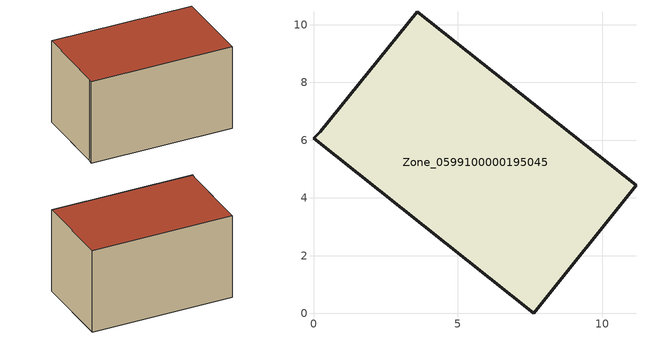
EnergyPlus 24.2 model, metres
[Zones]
Zone_0599100000195045
 floor ground (C_G): 0.24,6.3 3.59,10.45 11.17,4.43 7.63,0 0,6.07 z0.39
 wall outside (C_F): 7.63,0 11.17,4.43 3.59,10.45 0.24,6.3 0,6.07 7.63,0 z0.39:6.18
 roof outside (C_R): 3.59,10.45 0.24,6.3 0,6.07 7.63,0 11.17,4.43 z6.18
[BUILDING]
Pand.0599100000195045: North Axis=0; Terrain=City; Loads Convergence Tolerance Value=0.04; Temperature Convergence Tolerance Value=0.4; Solar Distribution=FullExterior; Maximum Number of Warmup Days=25; Minimum Number of Warmup Days=1
[Site:Location]
Rotterdam.The.Hague.AP_ZH_NLD Design_Conditions: Latitude=51.96; Longitude=4.45; Time Zone=1; Elevation=-4.5
[SITE:GROUNDTEMPERATURE:BUILDINGSURFACE]
18, 18, 18, 18, 18, 18, 18, 18, 18, 18, 18, 18
[MATERIAL] Thermal Absorptance=0.9; Solar Absorptance=0.7; Visible Absorptance=0.7
Name | Roughness | Thickness | Conductivity | Density | Specific Heat
G.TC.1975-1991 | MediumSmooth | 0.15 | 0.288461 | 540 | 1210
F.TC.1975-1991 | Rough | 0.3 | 0.230769 | 1920 | 840
R.TC.1975-1991 | MediumRough | 0.2 | 0.153846 | 1500 | 1000
[CONSTRUCTION]
C_G: G.TC.1975-1991
C_F: F.TC.1975-1991
C_R: R.TC.1975-1991
[ZONE]
Zone_0599100000195045: Type=1; Multiplier=1; Ceiling Height=Autocalculate; Volume=Autocalculate; Floor Area=autocalculate; Part of Total Floor Area=Yes
[ZONEINFILTRATION:DESIGNFLOWRATE]
Infil_Zone_0599100000195045: Zone or ZoneList or Space or SpaceList=Zone_0599100000195045; Schedule=AlwaysOn; Design Flow Rate Calculation Method=Flow/Area; Flow Rate per Floor Area=0.003; Constant Term Coefficient=1; Temperature Term Coefficient=0; Velocity Term Coefficient=0; Velocity Squared Term Coefficient=0
[HVACTEMPLATE:ZONE:IDEALLOADSAIRSYSTEM]
Zone_0599100000195045: Maximum Heating Supply Air Temperature=50; Minimum Cooling Supply Air Temperature=13; Maximum Heating Supply Air Humidity Ratio=0.0156; Minimum Cooling Supply Air Humidity Ratio=0.0077; Heating Limit=NoLimit; Cooling Limit=NoLimit; Dehumidification Control Type=ConstantSensibleHeatRatio; Cooling Sensible Heat Ratio=0.7; Dehumidification Setpoint=60; Humidification Control Type=None; Humidification Setpoint=30; Outdoor Air Method=None; Outdoor Air Flow Rate per Person=0.00944; Outdoor Air Flow Rate per Zone Floor Area=0; Outdoor Air Flow Rate per Zone=0; Demand Controlled Ventilation Type=None; Outdoor Air Economizer Type=NoEconomizer; Heat Recovery Type=None; Sensible Heat Recovery Effectiveness=0.7; Latent Heat Recovery Effectiveness=0.65
[ZONECONTROL:THERMOSTAT]
ThermostatControl_Zone_0599100000195045: Zone or ZoneList=Zone_0599100000195045; Control Type Schedule=DualSetpointControlType; Control 1=Thermostat_Zone_0599100000195045; Temperature Difference Between Cutout And Setpoint=0
[THERMOSTATSETPOINT:DUALSETPOINT]
Thermostat_Zone_0599100000195045: Heating Setpoint Temperature Schedule=HeatingSetpoint_Zone_0599100000195045; Cooling Setpoint Temperature Schedule=CoolingSetpoint_Zone_0599100000195045
[SCHEDULE:COMPACT]
HeatingSetpoint_Zone_0599100000195045: Through: 12/31, For: AllDays, Until: 24:00, 21
CoolingSetpoint_Zone_0599100000195045: Through: 12/31, For: AllDays, Until: 24:00, 24
DualSetpointControlType: Through: 12/31, For: AllDays, Until: 24:00, 4
AlwaysOn: Through: 12/31, For: AllDays, Until: 24:00, 1
